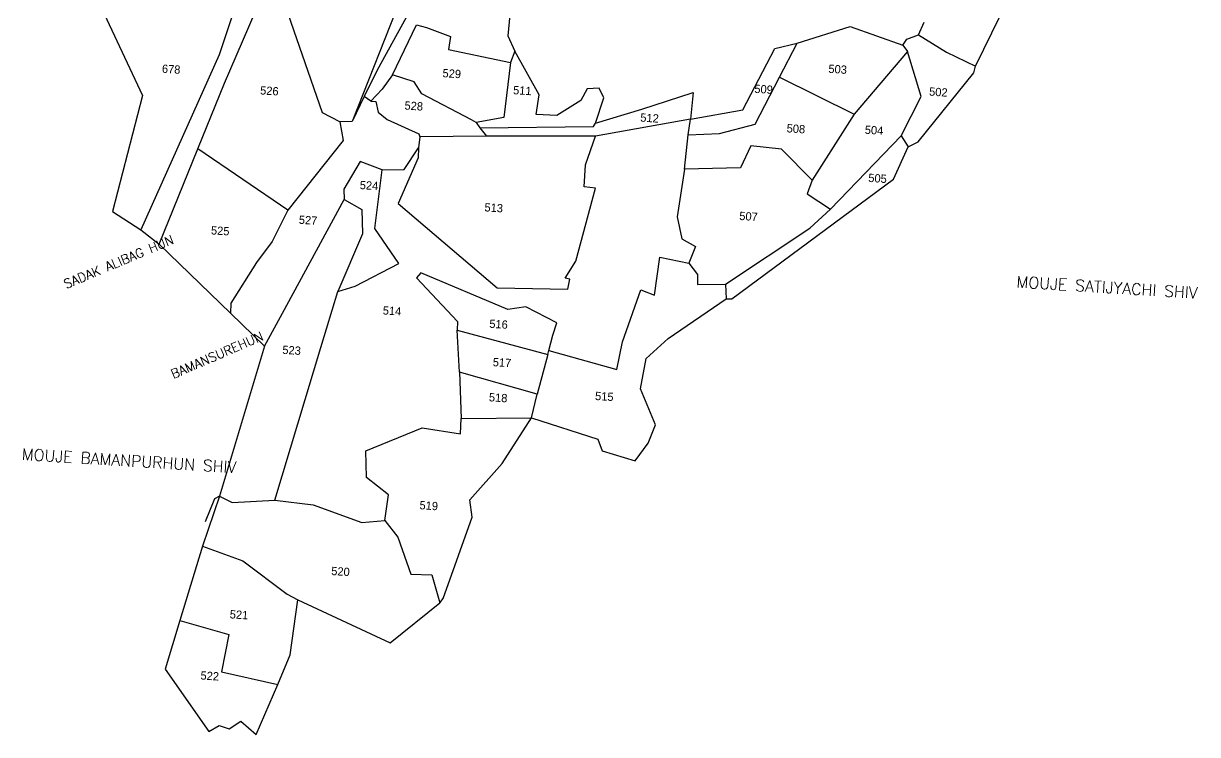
# Model space of a CAD drawing. Header units: metres. Extents: x 278801 to 279668, y 2074665 to 2075564.
# Drawn here: x 278808 to 279045.7, y 2074665 to 2074808.9 of the extents above; entities that cross this region are included whole.
import ezdxf
from ezdxf.enums import TextEntityAlignment as Align

# ---------------------------------------------------------------- set-up
doc = ezdxf.new("R2010")
doc.units = ezdxf.units.M
doc.linetypes.add('DIVIDE', pattern=[1.25, 0.5, -0.25, 0, -0.25, 0, -0.25])
for name, color, linetype in [('OFF', 1, 'Continuous'), ('POLY_PARCEL', 6, 'Continuous'), ('POLY_ROAD', 30, 'Continuous'), ('TEXT_MAPOUT', 7, 'Continuous'), ('TEXT_PARCEL', 7, 'Continuous'), ('V_BOUND_LINE', 7, 'Continuous'), ('V_DIVIDE_LINE', 7, 'DIVIDE')]:
    doc.layers.add(name, color=color, linetype=linetype)
doc.styles.get("Standard").update_dxf_attribs({"font": 'simplex.shx'})
doc.styles.add('TEXT_MAP', font='', dxfattribs={"height": 1.8})
doc.styles.get('TEXT_MAP').set_extended_font_data('Kruti Dev 050')

msp = doc.modelspace()

# ---------------------------------------------------------------- linework, layer by layer
at = {"layer": 'OFF'}
msp.add_line((278861.52, 2074771.11), (278843.32, 2074783.54), dxfattribs=at)
at = {"layer": 'POLY_PARCEL'}
for p, q in [((278886.78, 2074819.95), (278874.53, 2074789.08)), ((278889.95, 2074818.31), (278879.63, 2074799.43)), ((278907.14, 2074817.3), (278906.08, 2074806.38)), ((278868.55, 2074790.81), (278859.63, 2074816.53)), ((278882.71, 2074798.49), (278887.57, 2074808.64)), ((278887.57, 2074808.64), (278889.58, 2074808.06)), ((278889.58, 2074808.06), (278894.48, 2074806.27)), ((278964.67, 2074804.93), (278975.39, 2074808.25)), ((278975.39, 2074808.25), (278986.05, 2074804.48)), ((278989.19, 2074806.57), (278990.32, 2074809.13)), ((278894.48, 2074806.27), (278894.03, 2074803.6)), ((278906.08, 2074806.38), (278907.47, 2074803.32)), ((278960.09, 2074803.83), (278964.67, 2074804.93)), ((278961.08, 2074798), (278964.67, 2074804.93)), ((278986.05, 2074804.48), (278986.86, 2074805.73)), ((278986.86, 2074805.73), (278989.19, 2074806.57)), ((278989.19, 2074806.57), (278994.84, 2074803.07)), ((278894.03, 2074803.6), (278906.59, 2074800.99)), ((278907.47, 2074803.32), (278906.59, 2074800.99)), ((278912.39, 2074794.48), (278907.47, 2074803.32)), ((278953.65, 2074791.43), (278960.09, 2074803.83)), ((278986.96, 2074803.2), (278976.15, 2074790.52)), ((278986.05, 2074804.48), (278986.96, 2074803.2)), ((278989.73, 2074794.08), (278986.96, 2074803.2)), ((278994.84, 2074803.07), (279000.72, 2074800.26)), ((278906.59, 2074800.99), (278905.24, 2074789.84)), ((278879.63, 2074799.43), (278877, 2074794.09)), ((278882.71, 2074798.49), (278880.64, 2074795.57)), ((278887.13, 2074797.08), (278882.71, 2074798.49)), ((278956.16, 2074788.51), (278961.08, 2074798)), ((278961.08, 2074798), (278976.15, 2074790.52)), ((278880.64, 2074795.57), (278878.35, 2074793.17)), ((278888.65, 2074794.67), (278887.13, 2074797.08)), ((278922.12, 2074795.64), (278920.81, 2074793.27)), ((278924.54, 2074795.77), (278922.12, 2074795.64)), ((278925.53, 2074793.85), (278924.54, 2074795.77)), ((278877, 2074794.09), (278874.53, 2074789.08)), ((278878.35, 2074793.17), (278877, 2074794.09)), ((278878.35, 2074793.17), (278879.36, 2074793.1)), ((278879.36, 2074793.1), (278879.84, 2074790.91)), ((278898.68, 2074789.4), (278888.65, 2074794.67)), ((278911.77, 2074790.44), (278912.39, 2074794.48)), ((278920.81, 2074793.27), (278915.99, 2074790.28)), ((278923.84, 2074788.71), (278925.53, 2074793.85)), ((278933.18, 2074791.52), (278943.6, 2074794.95)), ((278943.6, 2074794.95), (278943.02, 2074789.55)), ((278985.71, 2074786.17), (278989.73, 2074794.08)), ((278872.03, 2074788.99), (278868.55, 2074790.81)), ((278879.84, 2074790.91), (278881.64, 2074789.44)), ((278923.84, 2074788.71), (278933.18, 2074791.52)), ((278943.02, 2074789.55), (278953.65, 2074791.43)), ((278976.15, 2074790.52), (278967.7, 2074777.2)), ((278874.53, 2074789.08), (278872.03, 2074788.99)), ((278872.03, 2074788.99), (278872.74, 2074785.21)), ((278881.64, 2074789.44), (278888.03, 2074786.57)), ((278899.67, 2074788.82), (278898.68, 2074789.4)), ((278905.24, 2074789.84), (278899.67, 2074788.82)), ((278899.67, 2074788.82), (278900.42, 2074787.76)), ((278915.99, 2074790.28), (278911.77, 2074790.44)), ((278923.41, 2074788.05), (278923.84, 2074788.71)), ((278943.02, 2074789.55), (278923.84, 2074786.11)), ((278942.57, 2074786.37), (278943.02, 2074789.55)), ((278948.9, 2074786.65), (278956.16, 2074788.51)), ((278888.26, 2074785.95), (278887.95, 2074783.71)), ((278888.03, 2074786.57), (278888.26, 2074785.95)), ((278901.72, 2074786.11), (278888.26, 2074785.95)), ((278900.42, 2074787.76), (278923.41, 2074788.05)), ((278900.42, 2074787.76), (278901.72, 2074786.11)), ((278923.84, 2074786.11), (278901.72, 2074786.11)), ((278921.81, 2074780.3), (278923.84, 2074786.11)), ((278941.86, 2074779.37), (278942.57, 2074786.37)), ((278942.57, 2074786.37), (278948.9, 2074786.65)), ((278971.42, 2074771.29), (278985.71, 2074786.17)), ((278985.71, 2074786.17), (278987.1, 2074783.92)), ((278872.74, 2074785.21), (278861.52, 2074771.11)), ((278885.05, 2074779.35), (278887.95, 2074783.71)), ((278887.95, 2074783.71), (278887.93, 2074781.67)), ((278955.24, 2074784.1), (278953.2, 2074779.68)), ((278961.5, 2074783.43), (278955.24, 2074784.1)), ((278967.7, 2074777.2), (278961.5, 2074783.43)), ((278876.14, 2074780.95), (278872.88, 2074775.37)), ((278880.64, 2074779.28), (278876.14, 2074780.95)), ((278887.93, 2074781.67), (278883.83, 2074772.46)), ((278879.15, 2074767.38), (278880.64, 2074779.28)), ((278880.64, 2074779.28), (278885.05, 2074779.35)), ((278921.53, 2074775.86), (278921.81, 2074780.3)), ((278941.86, 2074779.37), (278940.33, 2074769.74)), ((278953.2, 2074779.68), (278941.86, 2074779.37)), ((278967.7, 2074777.2), (278966.69, 2074774.38)), ((278872.88, 2074775.37), (278872.93, 2074773.24)), ((278919.86, 2074760.76), (278923.83, 2074775.53)), ((278923.83, 2074775.53), (278921.53, 2074775.86)), ((278966.69, 2074774.38), (278971.42, 2074771.29)), ((278860.45, 2074750.27), (278872.93, 2074773.24)), ((278872.93, 2074773.24), (278876.52, 2074771.25)), ((278883.83, 2074772.46), (278903.88, 2074755.41)), ((278861.52, 2074771.11), (278858.33, 2074764.79)), ((278876.52, 2074771.25), (278876.67, 2074766.33)), ((278940.33, 2074769.74), (278941.26, 2074765.31)), ((278967.19, 2074767.48), (278971.42, 2074771.29)), ((278884, 2074760.3), (278879.15, 2074767.38)), ((278950.12, 2074756.15), (278967.19, 2074767.48)), ((278858.33, 2074764.79), (278855.16, 2074760.49)), ((278876.67, 2074766.33), (278871.66, 2074754.62)), ((278941.26, 2074765.31), (278944.04, 2074763.74)), ((278944.04, 2074763.74), (278942.68, 2074760.41)), ((278855.16, 2074760.49), (278849.97, 2074752.28)), ((278875.16, 2074755.7), (278884, 2074760.3)), ((278917.69, 2074757.37), (278919.86, 2074760.76)), ((278935.78, 2074753.89), (278936.82, 2074761.61)), ((278936.82, 2074761.61), (278942.68, 2074760.41)), ((278942.68, 2074760.41), (278944.48, 2074758.07)), ((278888.42, 2074758.4), (278887.59, 2074757.44)), ((278887.59, 2074757.44), (278895.88, 2074748.57)), ((278906.07, 2074751.01), (278888.42, 2074758.4)), ((278918.6, 2074757.13), (278917.69, 2074757.37)), ((278944.48, 2074758.07), (278944.45, 2074756.04)), ((278871.66, 2074754.62), (278875.16, 2074755.7)), ((278903.88, 2074755.41), (278918.2, 2074755.12)), ((278918.2, 2074755.12), (278918.6, 2074757.13)), ((278929.25, 2074744.46), (278932.97, 2074754.99)), ((278932.97, 2074754.99), (278935.78, 2074753.89)), ((278944.45, 2074756.04), (278950.12, 2074756.15)), ((278950.12, 2074756.15), (278950.25, 2074753.15)), ((278868.18, 2074743.34), (278871.66, 2074754.62)), ((278849.97, 2074752.28), (278849.92, 2074750.25)), ((278856.83, 2074743.6), (278860.45, 2074750.27)), ((278909.7, 2074751.51), (278906.07, 2074751.01)), ((278916, 2074748.33), (278909.7, 2074751.51)), ((278895.88, 2074748.57), (278895.78, 2074746.82)), ((278915.19, 2074745.79), (278916, 2074748.33)), ((278896.25, 2074738.33), (278895.78, 2074746.82)), ((278895.78, 2074746.82), (278914.16, 2074741.86)), ((278914.38, 2074742.72), (278915.19, 2074745.79)), ((278858.9, 2074712.43), (278868.18, 2074743.34)), ((278928.16, 2074738.87), (278929.25, 2074744.46)), ((278914.16, 2074741.86), (278912.03, 2074733.83)), ((278914.16, 2074741.86), (278914.38, 2074742.72)), ((278914.38, 2074742.72), (278928.16, 2074738.87)), ((278896.25, 2074738.33), (278896.6, 2074728.95)), ((278912.03, 2074733.83), (278896.25, 2074738.33)), ((278910.84, 2074729.1), (278912.03, 2074733.83)), ((278896.5, 2074725.81), (278896.6, 2074728.95)), ((278896.6, 2074728.95), (278910.84, 2074729.1)), ((278877.34, 2074722.41), (278888.69, 2074727.04)), ((278888.69, 2074727.04), (278896.5, 2074725.81)), ((278877.47, 2074717.02), (278877.34, 2074722.41)), ((278881.88, 2074713.47), (278877.47, 2074717.02)), ((278847.72, 2074713.19), (278850.24, 2074711.95)), ((278850.24, 2074711.95), (278858.9, 2074712.43)), ((278858.9, 2074712.43), (278866.64, 2074711.48)), ((278881.14, 2074708.31), (278881.88, 2074713.47)), ((278866.64, 2074711.48), (278876.53, 2074707.9)), ((278876.53, 2074707.9), (278881.14, 2074708.31)), ((278881.14, 2074708.31), (278883.77, 2074704.94)), ((278883.77, 2074704.94), (278886.44, 2074697.41)), ((278844.26, 2074703.12), (278852.38, 2074700.13)), ((278852.38, 2074700.13), (278861.42, 2074693.35)), ((278886.44, 2074697.41), (278890.65, 2074697.31)), ((278890.65, 2074697.31), (278892.31, 2074691.6)), ((278861.42, 2074693.35), (278863.58, 2074692.26)), ((278839.67, 2074688.06), (278849.59, 2074685.19)), ((278849.59, 2074685.19), (278848.08, 2074677.68)), ((278848.08, 2074677.68), (278859.47, 2074675.12))]:
    msp.add_line(p, q, dxfattribs=at)
at = {"layer": 'POLY_ROAD'}
for p, q in [((278848.69, 2074796.79), (278858.25, 2074819)), ((278850.79, 2074812.08), (278847.64, 2074802.53)), ((278847.64, 2074802.53), (278831.75, 2074767.15)), ((278843.32, 2074783.54), (278848.69, 2074796.79)), ((278835.47, 2074764.19), (278843.32, 2074783.54))]:
    msp.add_line(p, q, dxfattribs=at)
at = {"layer": 'V_BOUND_LINE', "ltscale": 10}
for p, q in [((278824.35, 2074810.85), (278832.08, 2074794.3)), ((279000.72, 2074800.26), (279005.74, 2074810.47)), ((279000.44, 2074798.92), (279000.72, 2074800.26)), ((278989.11, 2074784.96), (279000.44, 2074798.92)), ((278832.08, 2074794.3), (278826.04, 2074770.82)), ((278984.16, 2074777.38), (278987.1, 2074783.92)), ((278987.1, 2074783.92), (278989.11, 2074784.96)), ((278951.42, 2074753.17), (278984.16, 2074777.38)), ((278826.04, 2074770.82), (278831.75, 2074767.15)), ((278831.75, 2074767.15), (278835.47, 2074764.19)), ((278835.47, 2074764.19), (278849.92, 2074750.25)), ((278938.54, 2074745.11), (278950.25, 2074753.15)), ((278950.25, 2074753.15), (278951.42, 2074753.17)), ((278849.92, 2074750.25), (278856.83, 2074743.6)), ((278856.83, 2074743.6), (278847.72, 2074713.19)), ((278934.1, 2074741.1), (278938.54, 2074745.11)), ((278932.93, 2074734.94), (278934.1, 2074741.1)), ((278935.99, 2074727.64), (278932.93, 2074734.94)), ((278904.9, 2074719.84), (278910.84, 2074729.1)), ((278910.84, 2074729.1), (278924.31, 2074724.77)), ((278934.49, 2074723.94), (278935.99, 2074727.64)), ((278924.31, 2074724.77), (278925.13, 2074722.38)), ((278931.83, 2074720.4), (278934.49, 2074723.94)), ((278925.13, 2074722.38), (278931.83, 2074720.4)), ((278898.36, 2074712.49), (278904.9, 2074719.84)), ((278847.72, 2074713.19), (278844.26, 2074703.12)), ((278898.83, 2074708.96), (278898.36, 2074712.49)), ((278892.96, 2074692.48), (278898.83, 2074708.96)), ((278844.26, 2074703.12), (278839.67, 2074688.06)), ((278861.99, 2074681.1), (278863.58, 2074692.26)), ((278863.58, 2074692.26), (278882.23, 2074683.5)), ((278882.23, 2074683.5), (278892.31, 2074691.6)), ((278892.31, 2074691.6), (278892.96, 2074692.48)), ((278839.67, 2074688.06), (278836.66, 2074678.17)), ((278859.47, 2074675.12), (278861.99, 2074681.1)), ((278836.66, 2074678.17), (278845.53, 2074665.57)), ((278855.13, 2074664.97), (278859.47, 2074675.12)), ((278849.65, 2074666.1), (278851.99, 2074667.7)), ((278851.99, 2074667.7), (278855.13, 2074664.97)), ((278845.53, 2074665.57), (278847.65, 2074666.8)), ((278847.65, 2074666.8), (278849.65, 2074666.1))]:
    msp.add_line(p, q, dxfattribs=at)
at = {"layer": 'V_DIVIDE_LINE', "ltscale": 10}
for p, q in [((278846.66, 2074712.67), (278844.01, 2074706.22)), ((278847.72, 2074713.19), (278846.66, 2074712.67))]:
    msp.add_line(p, q, dxfattribs=at)

# ---------------------------------------------------------------- texts
at = {"layer": 'TEXT_MAPOUT'}
for s, height, rotation, p in [('SADAK ALIBAG HUN', 1.8628, 22.7963, (278816.63, 2074755.17)), ('MOUJE SATIJYACHI SHIV', 2.3284, 356.4305, (279009, 2074755.48)), ('BAMANSUREHUN', 1.8628, 23.3302, (278838.35, 2074736.96)), ('MOUJE BAMANPURHUN SHIV', 2.3284, 356.4305, (278807.61, 2074720.59))]:
    msp.add_text(s, height=height, rotation=rotation, dxfattribs=at).set_placement(p)
at = {"layer": 'TEXT_PARCEL', "style": 'TEXT_MAP'}
for s, p in [('678', (278837.91, 2074799.64)), ('503', (278972.84, 2074799.63)), ('529', (278894.72, 2074798.75)), ('526', (278857.79, 2074795.26)), ('511', (278909.01, 2074795.3)), ('509', (278957.85, 2074795.58)), ('502', (278993.23, 2074795.02)), ('528', (278887.03, 2074792.2)), ('512', (278934.76, 2074789.76)), ('508', (278964.39, 2074787.59)), ('504', (278980.21, 2074787.29)), ('524', (278877.96, 2074776.1)), ('505', (278980.92, 2074777.55)), ('513', (278903.21, 2074771.59)), ('527', (278865.63, 2074769.08)), ('507', (278954.8, 2074769.85)), ('525', (278847.84, 2074766.93)), ('514', (278882.62, 2074750.71)), ('516', (278904.19, 2074748.03)), ('523', (278862.29, 2074742.75)), ('517', (278904.89, 2074740.25)), ('518', (278904.11, 2074733.15)), ('515', (278925.6, 2074733.4)), ('519', (278890.06, 2074711.3)), ('520', (278872.19, 2074697.98)), ('521', (278851.64, 2074689.22)), ('522', (278845.72, 2074676.84))]:
    msp.add_text(s, height=1.676, rotation=356.4305, dxfattribs=at).set_placement(p, align=Align.MIDDLE)

doc.saveas('drawing.dxf')
